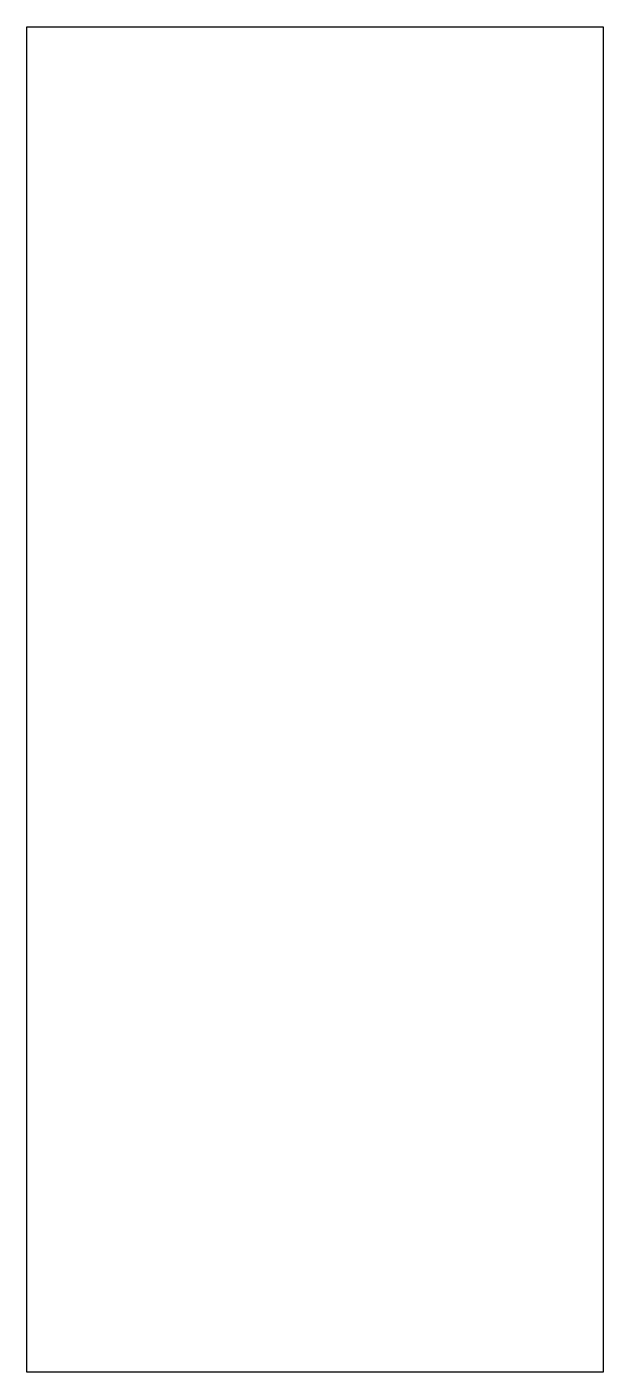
# Model space of a CAD drawing. Header units: inches. Extents: x 54.03 to 55.53, y -156.63 to -153.13.
import ezdxf

# ---------------------------------------------------------------- set-up
doc = ezdxf.new("R2010")
doc.units = ezdxf.units.IN
doc.header["$MEASUREMENT"] = 0
doc.layers.add('A201-Floorplan-2nd-floor', color=3, linetype='Continuous', lineweight=9)

msp = doc.modelspace()

# ---------------------------------------------------------------- linework, layer by layer
at = {"layer": 'A201-Floorplan-2nd-floor', "lineweight": -3}
for p, q in [((54.0259, -156.632), (54.0259, -153.132)), ((54.0259, -153.132), (55.5259, -153.132)), ((55.5259, -153.132), (55.5259, -156.632)), ((55.5259, -156.632), (54.0259, -156.632))]:
    msp.add_line(p, q, dxfattribs=at)

doc.saveas('drawing.dxf')
